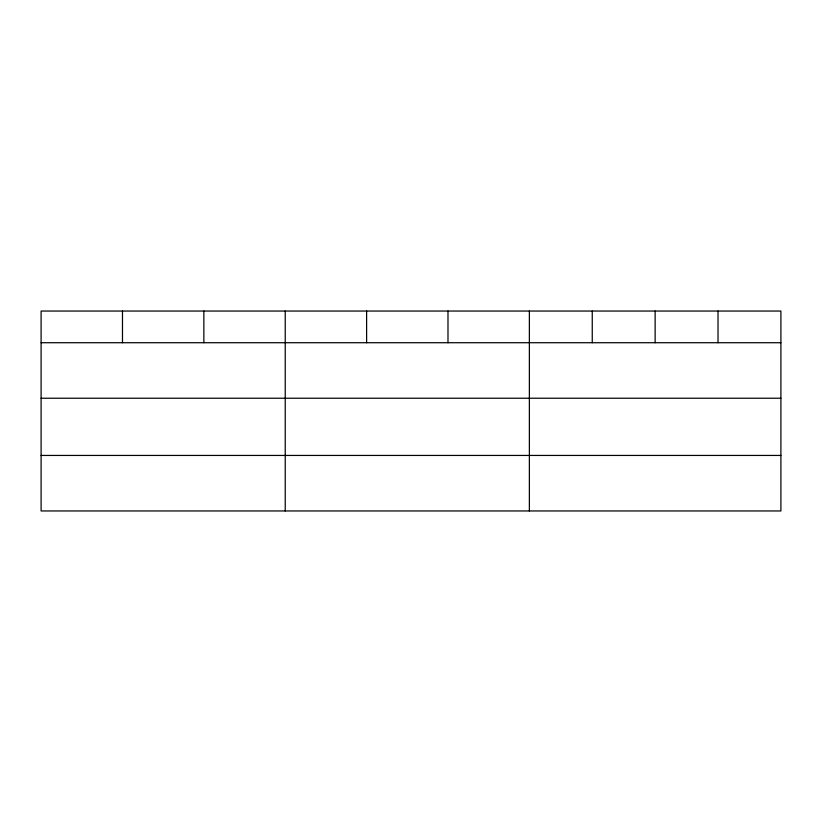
<?xml version="1.0" encoding="UTF-8"?>
<svg xmlns="http://www.w3.org/2000/svg" width="822" height="822" viewBox="0 0 822 822"><rect width="100%" height="100%" fill="white"/><g stroke="black" fill="none" stroke-linecap="round" stroke-linejoin="round"><path stroke-width="1.23" d="M780.9 398.238L780.9 311.045L41.1 311.045L41.1 510.955L780.9 510.955L780.9 398.238L41.1 398.238M41.1 342.723L780.9 342.723M41.1 455.439L780.9 455.439M718.017 311.045L718.017 342.723M655.134 311.045L655.134 342.723M592.251 311.045L592.251 342.723M529.368 311.045L529.368 510.955M447.99 311.045L447.99 342.723M366.612 311.045L366.612 342.723M285.234 311.045L285.234 510.955M203.856 311.045L203.856 342.723M122.478 311.045L122.478 342.723"/></g></svg>
